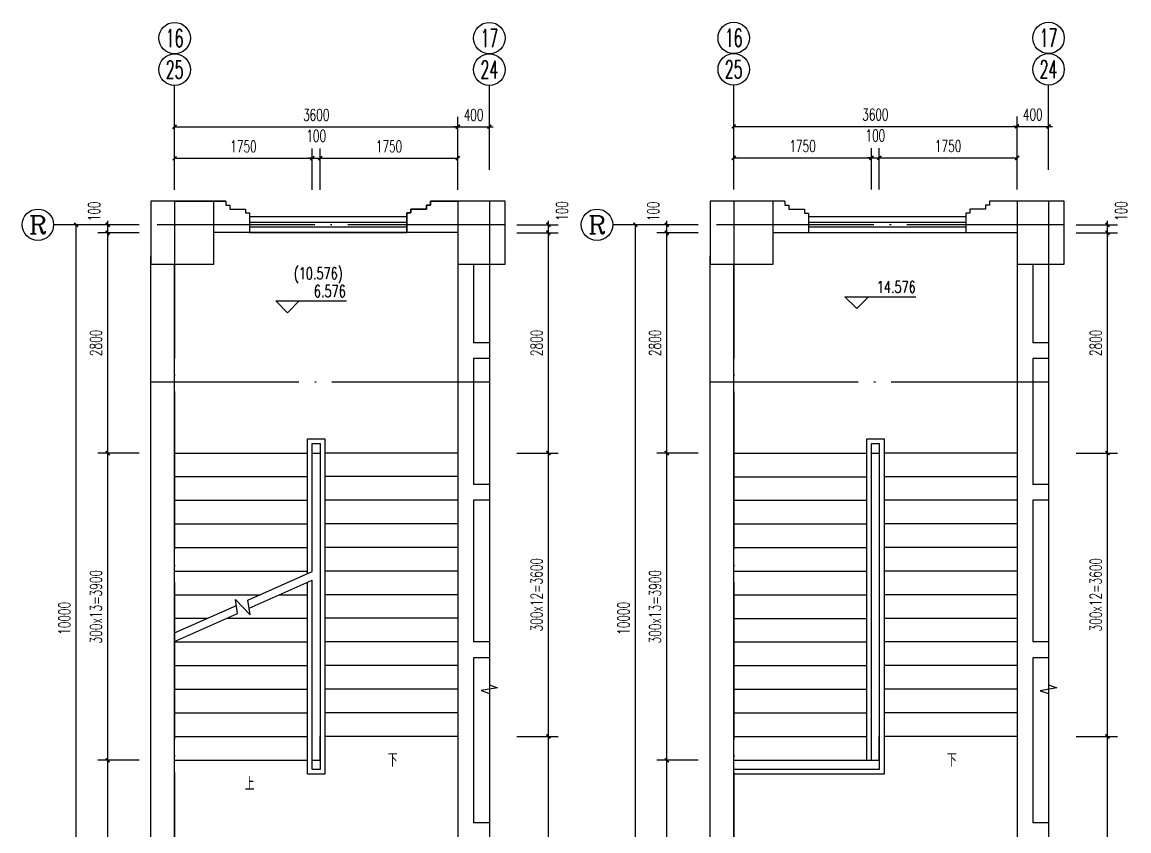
# Model space of a CAD drawing. Extents: x 239268 to 489116, y -316056 to -246175.
# Drawn here: x 427610 to 441673, y -271256 to -260981 of the extents above; entities that cross this region are included whole.
import ezdxf
from ezdxf.enums import TextEntityAlignment as Align

# ---------------------------------------------------------------- set-up
doc = ezdxf.new("R2010")
doc.units = 0
doc.header["$LTSCALE"] = 1000
doc.header["$MEASUREMENT"] = 0
doc.linetypes.add('DOTE', pattern=[2.42, 2, -0.2, 0.02, -0.2])
doc.layers.get('0').update_dxf_attribs({"linetype": 'CONTINUOUS'})
doc.layers.get('Defpoints').update_dxf_attribs({"color": 6, "linetype": 'CONTINUOUS'})
for name, color, linetype in [('3-liang-s', 120, 'CONTINUOUS'), ('A-墙线', 2, 'CONTINUOUS'), ('A-外窗', 145, 'CONTINUOUS'), ('AXIS', 3, 'CONTINUOUS'), ('AXIS_TEXT', 7, 'CONTINUOUS'), ('COLUMN', 2, 'CONTINUOUS'), ('DIM_ELEV', 3, 'CONTINUOUS'), ('DIM_SYMB', 3, 'CONTINUOUS'), ('DOTE', 26, 'DOTE'), ('PUB_TEXT', 7, 'CONTINUOUS'), ('STAIR', 4, 'CONTINUOUS')]:
    doc.layers.add(name, color=color, linetype=linetype)
doc.styles.add('_TCH_AXIS', font='COMPLEX', dxfattribs={"bigfont": 'GBCBIG'})
doc.styles.add('_TCH_DIM', font='SIMPLEX', dxfattribs={"bigfont": 'GBCBIG'})
doc.styles.add('COMPLEX', font='COMPLEX')
doc.styles.add('DIM_FONT', font='SIMPLEX.shx', dxfattribs={"width": 0.65})
doc.dimstyles.new('DIMN50', dxfattribs={"dimscale": 0.5, "dimtxt": 300, "dimasz": 100, "dimexe": 250, "dimexo": 300, "dimgap": 150, "dimtad": 1, "dimdec": 0, "dimzin": 0, "dimdsep": 46, "dimtxsty": 'DIM_FONT', "dimblk": 'ARCHTICK', "dimcen": 0.09, "dimclrt": 7, "dimazin": 2, "dimtfac": 1, "dimtdec": 0, "dimtix": 1, "dimtmove": 2, "dimatfit": 3, "dimfxl": 0, "dimtolj": 1, "dimtzin": 0, "dimarcsym": 0})

# ---------------------------------------------------------------- blocks, each defined once
blk = doc.blocks.new('_ArchTick')
at = {"color": 0, "linetype": 'ByBlock', "const_width": 0.4}
blk.add_lwpolyline([(-0.5, -0.5), (0.5, 0.5)], dxfattribs=at)
blk = doc.blocks.new('*D240')
at = {"layer": 'AXIS', "color": 0, "lineweight": -2}
for p, q in [((441002, -270056), (441527, -270056)), ((441402, -273656), (441402, -270056)), ((441002, -273656), (441527, -273656))]:
    blk.add_line(p, q, dxfattribs=at)
at = {"layer": 'Defpoints', "color": 0}
for p in [(440852, -270056), (441402, -270056), (440852, -273656)]:
    blk.add_point(p, dxfattribs=at)
at = {"layer": 'AXIS', "color": 0, "lineweight": -2, "xscale": 50, "yscale": 50, "zscale": 50}
for p, rotation in [((441402, -270056), 90), ((441402, -273656), 270)]:
    blk.add_blockref('_ArchTick', p, dxfattribs=dict(at, rotation=rotation))
at = {"layer": 'AXIS', "color": 7, "insert": (441252, -271856), "char_height": 150, "attachment_point": 5, "rotation": 90, "style": 'DIM_FONT'}
blk.add_mtext('\\A1;3600', dxfattribs=at)
blk = doc.blocks.new('*D241')
at = {"layer": 'AXIS', "color": 0, "lineweight": -2}
for p, q in [((441002, -266456), (441527, -266456)), ((441402, -270056), (441402, -266456)), ((441002, -270056), (441527, -270056))]:
    blk.add_line(p, q, dxfattribs=at)
at = {"layer": 'Defpoints', "color": 0}
for p in [(440852, -266456), (441402, -266456), (440852, -270056)]:
    blk.add_point(p, dxfattribs=at)
at = {"layer": 'AXIS', "color": 0, "lineweight": -2, "xscale": 50, "yscale": 50, "zscale": 50}
for p, rotation in [((441402, -266456), 90), ((441402, -270056), 270)]:
    blk.add_blockref('_ArchTick', p, dxfattribs=dict(at, rotation=rotation))
at = {"layer": 'AXIS', "color": 7, "insert": (441252, -268256), "char_height": 150, "attachment_point": 5, "rotation": 90, "style": 'DIM_FONT'}
blk.add_mtext('\\A1;300x12=3600', dxfattribs=at)
blk = doc.blocks.new('*D242')
at = {"layer": 'AXIS', "color": 0, "lineweight": -2}
for p, q in [((441002, -263656), (441527, -263656)), ((441402, -266456), (441402, -263656)), ((441002, -266456), (441527, -266456))]:
    blk.add_line(p, q, dxfattribs=at)
at = {"layer": 'Defpoints', "color": 0}
for p in [(440852, -263656), (441402, -263656), (440852, -266456)]:
    blk.add_point(p, dxfattribs=at)
at = {"layer": 'AXIS', "color": 0, "lineweight": -2, "xscale": 50, "yscale": 50, "zscale": 50}
for p, rotation in [((441402, -263656), 90), ((441402, -266456), 270)]:
    blk.add_blockref('_ArchTick', p, dxfattribs=dict(at, rotation=rotation))
at = {"layer": 'AXIS', "color": 7, "insert": (441252, -265056), "char_height": 150, "attachment_point": 5, "rotation": 90, "style": 'DIM_FONT'}
blk.add_mtext('\\A1;2800', dxfattribs=at)
blk = doc.blocks.new('*D243')
at = {"layer": 'AXIS', "color": 0, "lineweight": -2}
for p, q in [((441402, -263556), (441402, -263506)), ((441002, -263556), (441527, -263556)), ((441002, -263656), (441527, -263656)), ((441402, -263656), (441402, -263556)), ((441402, -263656), (441402, -263706))]:
    blk.add_line(p, q, dxfattribs=at)
at = {"layer": 'Defpoints', "color": 0}
for p in [(440852, -263556), (440852, -263656), (441402, -263556)]:
    blk.add_point(p, dxfattribs=at)
at = {"layer": 'AXIS', "color": 0, "lineweight": -2, "xscale": 50, "yscale": 50, "zscale": 50}
for p, rotation in [((441402, -263556), 270), ((441402, -263656), 90)]:
    blk.add_blockref('_ArchTick', p, dxfattribs=dict(at, rotation=rotation))
at = {"layer": 'AXIS', "color": 7, "insert": (441575, -263381), "char_height": 150, "attachment_point": 5, "rotation": 90, "style": 'DIM_FONT'}
blk.add_mtext('\\A1;100', dxfattribs=at)
blk = doc.blocks.new('*D244')
at = {"layer": 'AXIS', "color": 0, "lineweight": -2}
for p, q in [((436202, -270360), (435677, -270360)), ((435802, -273660), (435802, -270360)), ((436202, -273660), (435677, -273660))]:
    blk.add_line(p, q, dxfattribs=at)
at = {"layer": 'Defpoints', "color": 0}
for p in [(435802, -270360), (436352, -270360), (436352, -273660)]:
    blk.add_point(p, dxfattribs=at)
at = {"layer": 'AXIS', "color": 0, "lineweight": -2, "xscale": 50, "yscale": 50, "zscale": 50}
for p, rotation in [((435802, -270360), 90), ((435802, -273660), 270)]:
    blk.add_blockref('_ArchTick', p, dxfattribs=dict(at, rotation=rotation))
at = {"layer": 'AXIS', "color": 7, "insert": (435652, -272010), "char_height": 150, "attachment_point": 5, "rotation": 90, "style": 'DIM_FONT'}
blk.add_mtext('\\A1;3300', dxfattribs=at)
blk = doc.blocks.new('*D245')
at = {"layer": 'AXIS', "color": 0, "lineweight": -2}
for p, q in [((436202, -266456), (435677, -266456)), ((435802, -270360), (435802, -266456)), ((436202, -270360), (435677, -270360))]:
    blk.add_line(p, q, dxfattribs=at)
at = {"layer": 'Defpoints', "color": 0}
for p in [(435802, -266456), (436352, -266456), (436352, -270360)]:
    blk.add_point(p, dxfattribs=at)
at = {"layer": 'AXIS', "color": 0, "lineweight": -2, "xscale": 50, "yscale": 50, "zscale": 50}
for p, rotation in [((435802, -266456), 90), ((435802, -270360), 270)]:
    blk.add_blockref('_ArchTick', p, dxfattribs=dict(at, rotation=rotation))
at = {"layer": 'AXIS', "color": 7, "insert": (435652, -268408), "char_height": 150, "attachment_point": 5, "rotation": 90, "style": 'DIM_FONT'}
blk.add_mtext('\\A1;300x13=3900', dxfattribs=at)
blk = doc.blocks.new('*D246')
at = {"layer": 'AXIS', "color": 0, "lineweight": -2}
for p, q in [((436202, -263656), (435677, -263656)), ((435802, -266456), (435802, -263656)), ((436202, -266456), (435677, -266456))]:
    blk.add_line(p, q, dxfattribs=at)
at = {"layer": 'Defpoints', "color": 0}
for p in [(435802, -263656), (436352, -263656), (436352, -266456)]:
    blk.add_point(p, dxfattribs=at)
at = {"layer": 'AXIS', "color": 0, "lineweight": -2, "xscale": 50, "yscale": 50, "zscale": 50}
for p, rotation in [((435802, -263656), 90), ((435802, -266456), 270)]:
    blk.add_blockref('_ArchTick', p, dxfattribs=dict(at, rotation=rotation))
at = {"layer": 'AXIS', "color": 7, "insert": (435652, -265056), "char_height": 150, "attachment_point": 5, "rotation": 90, "style": 'DIM_FONT'}
blk.add_mtext('\\A1;2800', dxfattribs=at)
blk = doc.blocks.new('*D247')
at = {"layer": 'AXIS', "color": 0, "lineweight": -2}
for p, q in [((435802, -263556), (435802, -263506)), ((436202, -263556), (435677, -263556)), ((436202, -263656), (435677, -263656)), ((435802, -263656), (435802, -263556)), ((435802, -263656), (435802, -263706))]:
    blk.add_line(p, q, dxfattribs=at)
at = {"layer": 'Defpoints', "color": 0}
for p in [(435802, -263556), (436352, -263556), (436352, -263656)]:
    blk.add_point(p, dxfattribs=at)
at = {"layer": 'AXIS', "color": 0, "lineweight": -2, "xscale": 50, "yscale": 50, "zscale": 50}
for p, rotation in [((435802, -263556), 270), ((435802, -263656), 90)]:
    blk.add_blockref('_ArchTick', p, dxfattribs=dict(at, rotation=rotation))
at = {"layer": 'AXIS', "color": 7, "insert": (435630, -263385), "char_height": 150, "attachment_point": 5, "rotation": 90, "style": 'DIM_FONT'}
blk.add_mtext('\\A1;100', dxfattribs=at)
blk = doc.blocks.new('*D248')
at = {"layer": 'AXIS', "color": 0, "lineweight": -2}
for p, q in [((436652, -262706), (436652, -262181)), ((440252, -262706), (440252, -262181)), ((436652, -262306), (440252, -262306))]:
    blk.add_line(p, q, dxfattribs=at)
at = {"layer": 'Defpoints', "color": 0}
for p in [(440252, -262306), (436652, -262856), (440252, -262856)]:
    blk.add_point(p, dxfattribs=at)
at = {"layer": 'AXIS', "color": 0, "lineweight": -2, "xscale": 50, "yscale": 50, "zscale": 50, "rotation": 180}
blk.add_blockref('_ArchTick', (436652, -262306), dxfattribs=at)
at = {"layer": 'AXIS', "color": 0, "lineweight": -2, "xscale": 50, "yscale": 50, "zscale": 50}
blk.add_blockref('_ArchTick', (440252, -262306), dxfattribs=at)
at = {"layer": 'AXIS', "color": 7, "insert": (438452, -262156), "char_height": 150, "attachment_point": 5, "style": 'DIM_FONT'}
blk.add_mtext('\\A1;3600', dxfattribs=at)
blk = doc.blocks.new('*D249')
at = {"layer": 'AXIS', "color": 0, "lineweight": -2}
for p, q in [((440252, -262706), (440252, -262181)), ((440652, -262706), (440652, -262181)), ((440252, -262306), (440202, -262306)), ((440252, -262306), (440652, -262306)), ((440652, -262306), (440702, -262306))]:
    blk.add_line(p, q, dxfattribs=at)
at = {"layer": 'Defpoints', "color": 0}
for p in [(440652, -262306), (440252, -262856), (440652, -262856)]:
    blk.add_point(p, dxfattribs=at)
at = {"layer": 'AXIS', "color": 0, "lineweight": -2, "xscale": 50, "yscale": 50, "zscale": 50}
blk.add_blockref('_ArchTick', (440252, -262306), dxfattribs=at)
at = {"layer": 'AXIS', "color": 0, "lineweight": -2, "xscale": 50, "yscale": 50, "zscale": 50, "rotation": 180}
blk.add_blockref('_ArchTick', (440652, -262306), dxfattribs=at)
at = {"layer": 'AXIS', "color": 7, "insert": (440452, -262156), "char_height": 150, "attachment_point": 5, "style": 'DIM_FONT'}
blk.add_mtext('\\A1;400', dxfattribs=at)
blk = doc.blocks.new('*D250')
at = {"layer": 'AXIS', "color": 0, "lineweight": -2}
for p, q in [((436652, -263106), (436652, -262581)), ((436652, -262706), (438402, -262706)), ((438402, -263106), (438402, -262581))]:
    blk.add_line(p, q, dxfattribs=at)
at = {"layer": 'Defpoints', "color": 0}
for p in [(438402, -262706), (436652, -263256), (438402, -263256)]:
    blk.add_point(p, dxfattribs=at)
at = {"layer": 'AXIS', "color": 0, "lineweight": -2, "xscale": 50, "yscale": 50, "zscale": 50, "rotation": 180}
blk.add_blockref('_ArchTick', (436652, -262706), dxfattribs=at)
at = {"layer": 'AXIS', "color": 0, "lineweight": -2, "xscale": 50, "yscale": 50, "zscale": 50}
blk.add_blockref('_ArchTick', (438402, -262706), dxfattribs=at)
at = {"layer": 'AXIS', "color": 7, "insert": (437527, -262556), "char_height": 150, "attachment_point": 5, "style": 'DIM_FONT'}
blk.add_mtext('\\A1;1750', dxfattribs=at)
blk = doc.blocks.new('*D251')
at = {"layer": 'AXIS', "color": 0, "lineweight": -2}
for p, q in [((438402, -262706), (438352, -262706)), ((438402, -263106), (438402, -262581)), ((438402, -262706), (438502, -262706)), ((438502, -263106), (438502, -262581)), ((438502, -262706), (438552, -262706))]:
    blk.add_line(p, q, dxfattribs=at)
at = {"layer": 'Defpoints', "color": 0}
for p in [(438502, -262706), (438402, -263256), (438502, -263256)]:
    blk.add_point(p, dxfattribs=at)
at = {"layer": 'AXIS', "color": 0, "lineweight": -2, "xscale": 50, "yscale": 50, "zscale": 50}
blk.add_blockref('_ArchTick', (438402, -262706), dxfattribs=at)
at = {"layer": 'AXIS', "color": 0, "lineweight": -2, "xscale": 50, "yscale": 50, "zscale": 50, "rotation": 180}
blk.add_blockref('_ArchTick', (438502, -262706), dxfattribs=at)
at = {"layer": 'AXIS', "color": 7, "insert": (438452, -262422), "char_height": 150, "attachment_point": 5, "style": 'DIM_FONT'}
blk.add_mtext('\\A1;100', dxfattribs=at)
blk = doc.blocks.new('*D252')
at = {"layer": 'AXIS', "color": 0, "lineweight": -2}
for p, q in [((438502, -263106), (438502, -262581)), ((438502, -262706), (440252, -262706)), ((440252, -263106), (440252, -262581))]:
    blk.add_line(p, q, dxfattribs=at)
at = {"layer": 'Defpoints', "color": 0}
for p in [(440252, -262706), (438502, -263256), (440252, -263256)]:
    blk.add_point(p, dxfattribs=at)
at = {"layer": 'AXIS', "color": 0, "lineweight": -2, "xscale": 50, "yscale": 50, "zscale": 50, "rotation": 180}
blk.add_blockref('_ArchTick', (438502, -262706), dxfattribs=at)
at = {"layer": 'AXIS', "color": 0, "lineweight": -2, "xscale": 50, "yscale": 50, "zscale": 50}
blk.add_blockref('_ArchTick', (440252, -262706), dxfattribs=at)
at = {"layer": 'AXIS', "color": 7, "insert": (439377, -262556), "char_height": 150, "attachment_point": 5, "style": 'DIM_FONT'}
blk.add_mtext('\\A1;1750', dxfattribs=at)
blk = doc.blocks.new('*D253')
at = {"layer": 'AXIS', "color": 0, "lineweight": -2}
for p, q in [((436202, -263556), (435277, -263556)), ((435402, -273556), (435402, -263556)), ((436202, -273556), (435277, -273556))]:
    blk.add_line(p, q, dxfattribs=at)
at = {"layer": 'Defpoints', "color": 0}
for p in [(435402, -263556), (436352, -263556), (436352, -273556)]:
    blk.add_point(p, dxfattribs=at)
at = {"layer": 'AXIS', "color": 0, "lineweight": -2, "xscale": 50, "yscale": 50, "zscale": 50}
for p, rotation in [((435402, -263556), 90), ((435402, -273556), 270)]:
    blk.add_blockref('_ArchTick', p, dxfattribs=dict(at, rotation=rotation))
at = {"layer": 'AXIS', "color": 7, "insert": (435252, -268556), "char_height": 150, "attachment_point": 5, "rotation": 90, "style": 'DIM_FONT'}
blk.add_mtext('\\A1;10000', dxfattribs=at)
blk = doc.blocks.new('*D254')
at = {"layer": 'AXIS', "color": 0, "lineweight": -2}
for p, q in [((433897, -270056), (434422, -270056)), ((434297, -273656), (434297, -270056)), ((433897, -273656), (434422, -273656))]:
    blk.add_line(p, q, dxfattribs=at)
at = {"layer": 'Defpoints', "color": 0}
for p in [(433747, -270056), (434297, -270056), (433747, -273656)]:
    blk.add_point(p, dxfattribs=at)
at = {"layer": 'AXIS', "color": 0, "lineweight": -2, "xscale": 50, "yscale": 50, "zscale": 50}
for p, rotation in [((434297, -270056), 90), ((434297, -273656), 270)]:
    blk.add_blockref('_ArchTick', p, dxfattribs=dict(at, rotation=rotation))
at = {"layer": 'AXIS', "color": 7, "insert": (434147, -271856), "char_height": 150, "attachment_point": 5, "rotation": 90, "style": 'DIM_FONT'}
blk.add_mtext('\\A1;3600', dxfattribs=at)
blk = doc.blocks.new('*D255')
at = {"layer": 'AXIS', "color": 0, "lineweight": -2}
for p, q in [((433897, -266456), (434422, -266456)), ((434297, -270056), (434297, -266456)), ((433897, -270056), (434422, -270056))]:
    blk.add_line(p, q, dxfattribs=at)
at = {"layer": 'Defpoints', "color": 0}
for p in [(433747, -266456), (434297, -266456), (433747, -270056)]:
    blk.add_point(p, dxfattribs=at)
at = {"layer": 'AXIS', "color": 0, "lineweight": -2, "xscale": 50, "yscale": 50, "zscale": 50}
for p, rotation in [((434297, -266456), 90), ((434297, -270056), 270)]:
    blk.add_blockref('_ArchTick', p, dxfattribs=dict(at, rotation=rotation))
at = {"layer": 'AXIS', "color": 7, "insert": (434147, -268256), "char_height": 150, "attachment_point": 5, "rotation": 90, "style": 'DIM_FONT'}
blk.add_mtext('\\A1;300x12=3600', dxfattribs=at)
blk = doc.blocks.new('*D256')
at = {"layer": 'AXIS', "color": 0, "lineweight": -2}
for p, q in [((433897, -263656), (434422, -263656)), ((434297, -266456), (434297, -263656)), ((433897, -266456), (434422, -266456))]:
    blk.add_line(p, q, dxfattribs=at)
at = {"layer": 'Defpoints', "color": 0}
for p in [(433747, -263656), (434297, -263656), (433747, -266456)]:
    blk.add_point(p, dxfattribs=at)
at = {"layer": 'AXIS', "color": 0, "lineweight": -2, "xscale": 50, "yscale": 50, "zscale": 50}
for p, rotation in [((434297, -263656), 90), ((434297, -266456), 270)]:
    blk.add_blockref('_ArchTick', p, dxfattribs=dict(at, rotation=rotation))
at = {"layer": 'AXIS', "color": 7, "insert": (434147, -265056), "char_height": 150, "attachment_point": 5, "rotation": 90, "style": 'DIM_FONT'}
blk.add_mtext('\\A1;2800', dxfattribs=at)
blk = doc.blocks.new('*D257')
at = {"layer": 'AXIS', "color": 0, "lineweight": -2}
for p, q in [((433897, -263556), (434422, -263556)), ((434297, -263556), (434297, -263506)), ((434297, -263656), (434297, -263556)), ((433897, -263656), (434422, -263656)), ((434297, -263656), (434297, -263706))]:
    blk.add_line(p, q, dxfattribs=at)
at = {"layer": 'Defpoints', "color": 0}
for p in [(433747, -263556), (434297, -263556), (433747, -263656)]:
    blk.add_point(p, dxfattribs=at)
at = {"layer": 'AXIS', "color": 0, "lineweight": -2, "xscale": 50, "yscale": 50, "zscale": 50}
for p, rotation in [((434297, -263556), 270), ((434297, -263656), 90)]:
    blk.add_blockref('_ArchTick', p, dxfattribs=dict(at, rotation=rotation))
at = {"layer": 'AXIS', "color": 7, "insert": (434470, -263381), "char_height": 150, "attachment_point": 5, "rotation": 90, "style": 'DIM_FONT'}
blk.add_mtext('\\A1;100', dxfattribs=at)
blk = doc.blocks.new('*D258')
at = {"layer": 'AXIS', "color": 0, "lineweight": -2}
for p, q in [((429547, -262697), (429547, -262185)), ((433147, -262697), (433147, -262185)), ((429547, -262310), (433147, -262310))]:
    blk.add_line(p, q, dxfattribs=at)
at = {"layer": 'Defpoints', "color": 0}
for p in [(433147, -262310), (429547, -262847), (433147, -262847)]:
    blk.add_point(p, dxfattribs=at)
at = {"layer": 'AXIS', "color": 0, "lineweight": -2, "xscale": 50, "yscale": 50, "zscale": 50, "rotation": 180}
blk.add_blockref('_ArchTick', (429547, -262310), dxfattribs=at)
at = {"layer": 'AXIS', "color": 0, "lineweight": -2, "xscale": 50, "yscale": 50, "zscale": 50}
blk.add_blockref('_ArchTick', (433147, -262310), dxfattribs=at)
at = {"layer": 'AXIS', "color": 7, "insert": (431347, -262160), "char_height": 150, "attachment_point": 5, "style": 'DIM_FONT'}
blk.add_mtext('\\A1;3600', dxfattribs=at)
blk = doc.blocks.new('*D259')
at = {"layer": 'AXIS', "color": 0, "lineweight": -2}
for p, q in [((433147, -262697), (433147, -262185)), ((433547, -262697), (433547, -262185)), ((433147, -262310), (433097, -262310)), ((433147, -262310), (433547, -262310)), ((433547, -262310), (433597, -262310))]:
    blk.add_line(p, q, dxfattribs=at)
at = {"layer": 'Defpoints', "color": 0}
for p in [(433547, -262310), (433147, -262847), (433547, -262847)]:
    blk.add_point(p, dxfattribs=at)
at = {"layer": 'AXIS', "color": 0, "lineweight": -2, "xscale": 50, "yscale": 50, "zscale": 50}
blk.add_blockref('_ArchTick', (433147, -262310), dxfattribs=at)
at = {"layer": 'AXIS', "color": 0, "lineweight": -2, "xscale": 50, "yscale": 50, "zscale": 50, "rotation": 180}
blk.add_blockref('_ArchTick', (433547, -262310), dxfattribs=at)
at = {"layer": 'AXIS', "color": 7, "insert": (433347, -262160), "char_height": 150, "attachment_point": 5, "style": 'DIM_FONT'}
blk.add_mtext('\\A1;400', dxfattribs=at)
blk = doc.blocks.new('*D260')
at = {"layer": 'AXIS', "color": 0, "lineweight": -2}
for p, q in [((429547, -263110), (429547, -262585)), ((429547, -262710), (431297, -262710)), ((431297, -263110), (431297, -262585))]:
    blk.add_line(p, q, dxfattribs=at)
at = {"layer": 'Defpoints', "color": 0}
for p in [(431297, -262710), (429547, -263260), (431297, -263260)]:
    blk.add_point(p, dxfattribs=at)
at = {"layer": 'AXIS', "color": 0, "lineweight": -2, "xscale": 50, "yscale": 50, "zscale": 50, "rotation": 180}
blk.add_blockref('_ArchTick', (429547, -262710), dxfattribs=at)
at = {"layer": 'AXIS', "color": 0, "lineweight": -2, "xscale": 50, "yscale": 50, "zscale": 50}
blk.add_blockref('_ArchTick', (431297, -262710), dxfattribs=at)
at = {"layer": 'AXIS', "color": 7, "insert": (430422, -262560), "char_height": 150, "attachment_point": 5, "style": 'DIM_FONT'}
blk.add_mtext('\\A1;1750', dxfattribs=at)
blk = doc.blocks.new('*D261')
at = {"layer": 'AXIS', "color": 0, "lineweight": -2}
for p, q in [((431297, -262710), (431247, -262710)), ((431297, -263110), (431297, -262585)), ((431297, -262710), (431397, -262710)), ((431397, -263110), (431397, -262585)), ((431397, -262710), (431447, -262710))]:
    blk.add_line(p, q, dxfattribs=at)
at = {"layer": 'Defpoints', "color": 0}
for p in [(431397, -262710), (431297, -263260), (431397, -263260)]:
    blk.add_point(p, dxfattribs=at)
at = {"layer": 'AXIS', "color": 0, "lineweight": -2, "xscale": 50, "yscale": 50, "zscale": 50}
blk.add_blockref('_ArchTick', (431297, -262710), dxfattribs=at)
at = {"layer": 'AXIS', "color": 0, "lineweight": -2, "xscale": 50, "yscale": 50, "zscale": 50, "rotation": 180}
blk.add_blockref('_ArchTick', (431397, -262710), dxfattribs=at)
at = {"layer": 'AXIS', "color": 7, "insert": (431347, -262426), "char_height": 150, "attachment_point": 5, "style": 'DIM_FONT'}
blk.add_mtext('\\A1;100', dxfattribs=at)
blk = doc.blocks.new('*D262')
at = {"layer": 'AXIS', "color": 0, "lineweight": -2}
for p, q in [((431397, -263110), (431397, -262585)), ((431397, -262710), (433147, -262710)), ((433147, -263110), (433147, -262585))]:
    blk.add_line(p, q, dxfattribs=at)
at = {"layer": 'Defpoints', "color": 0}
for p in [(433147, -262710), (431397, -263260), (433147, -263260)]:
    blk.add_point(p, dxfattribs=at)
at = {"layer": 'AXIS', "color": 0, "lineweight": -2, "xscale": 50, "yscale": 50, "zscale": 50, "rotation": 180}
blk.add_blockref('_ArchTick', (431397, -262710), dxfattribs=at)
at = {"layer": 'AXIS', "color": 0, "lineweight": -2, "xscale": 50, "yscale": 50, "zscale": 50}
blk.add_blockref('_ArchTick', (433147, -262710), dxfattribs=at)
at = {"layer": 'AXIS', "color": 7, "insert": (432272, -262560), "char_height": 150, "attachment_point": 5, "style": 'DIM_FONT'}
blk.add_mtext('\\A1;1750', dxfattribs=at)
blk = doc.blocks.new('*D263')
at = {"layer": 'AXIS', "color": 0, "lineweight": -2}
for p, q in [((429097, -270360), (428572, -270360)), ((428697, -273660), (428697, -270360)), ((429097, -273660), (428572, -273660))]:
    blk.add_line(p, q, dxfattribs=at)
at = {"layer": 'Defpoints', "color": 0}
for p in [(428697, -270360), (429247, -270360), (429247, -273660)]:
    blk.add_point(p, dxfattribs=at)
at = {"layer": 'AXIS', "color": 0, "lineweight": -2, "xscale": 50, "yscale": 50, "zscale": 50}
for p, rotation in [((428697, -270360), 90), ((428697, -273660), 270)]:
    blk.add_blockref('_ArchTick', p, dxfattribs=dict(at, rotation=rotation))
at = {"layer": 'AXIS', "color": 7, "insert": (428547, -272010), "char_height": 150, "attachment_point": 5, "rotation": 90, "style": 'DIM_FONT'}
blk.add_mtext('\\A1;3300', dxfattribs=at)
blk = doc.blocks.new('*D264')
at = {"layer": 'AXIS', "color": 0, "lineweight": -2}
for p, q in [((429097, -266456), (428572, -266456)), ((428697, -270360), (428697, -266456)), ((429097, -270360), (428572, -270360))]:
    blk.add_line(p, q, dxfattribs=at)
at = {"layer": 'Defpoints', "color": 0}
for p in [(428697, -266456), (429247, -266456), (429247, -270360)]:
    blk.add_point(p, dxfattribs=at)
at = {"layer": 'AXIS', "color": 0, "lineweight": -2, "xscale": 50, "yscale": 50, "zscale": 50}
for p, rotation in [((428697, -266456), 90), ((428697, -270360), 270)]:
    blk.add_blockref('_ArchTick', p, dxfattribs=dict(at, rotation=rotation))
at = {"layer": 'AXIS', "color": 7, "insert": (428547, -268408), "char_height": 150, "attachment_point": 5, "rotation": 90, "style": 'DIM_FONT'}
blk.add_mtext('\\A1;300x13=3900', dxfattribs=at)
blk = doc.blocks.new('*D265')
at = {"layer": 'AXIS', "color": 0, "lineweight": -2}
for p, q in [((429097, -263656), (428572, -263656)), ((428697, -266456), (428697, -263656)), ((429097, -266456), (428572, -266456))]:
    blk.add_line(p, q, dxfattribs=at)
at = {"layer": 'Defpoints', "color": 0}
for p in [(428697, -263656), (429247, -263656), (429247, -266456)]:
    blk.add_point(p, dxfattribs=at)
at = {"layer": 'AXIS', "color": 0, "lineweight": -2, "xscale": 50, "yscale": 50, "zscale": 50}
for p, rotation in [((428697, -263656), 90), ((428697, -266456), 270)]:
    blk.add_blockref('_ArchTick', p, dxfattribs=dict(at, rotation=rotation))
at = {"layer": 'AXIS', "color": 7, "insert": (428547, -265056), "char_height": 150, "attachment_point": 5, "rotation": 90, "style": 'DIM_FONT'}
blk.add_mtext('\\A1;2800', dxfattribs=at)
blk = doc.blocks.new('*D266')
at = {"layer": 'AXIS', "color": 0, "lineweight": -2}
for p, q in [((429097, -263556), (428572, -263556)), ((428697, -263556), (428697, -263506)), ((428697, -263656), (428697, -263556)), ((429097, -263656), (428572, -263656)), ((428697, -263656), (428697, -263706))]:
    blk.add_line(p, q, dxfattribs=at)
at = {"layer": 'Defpoints', "color": 0}
for p in [(428697, -263556), (429247, -263556), (429247, -263656)]:
    blk.add_point(p, dxfattribs=at)
at = {"layer": 'AXIS', "color": 0, "lineweight": -2, "xscale": 50, "yscale": 50, "zscale": 50}
for p, rotation in [((428697, -263556), 270), ((428697, -263656), 90)]:
    blk.add_blockref('_ArchTick', p, dxfattribs=dict(at, rotation=rotation))
at = {"layer": 'AXIS', "color": 7, "insert": (428525, -263385), "char_height": 150, "attachment_point": 5, "rotation": 90, "style": 'DIM_FONT'}
blk.add_mtext('\\A1;100', dxfattribs=at)
blk = doc.blocks.new('*D267')
at = {"layer": 'AXIS', "color": 0, "lineweight": -2}
for p, q in [((429097, -263556), (428172, -263556)), ((428297, -273556), (428297, -263556)), ((429097, -273556), (428172, -273556))]:
    blk.add_line(p, q, dxfattribs=at)
at = {"layer": 'Defpoints', "color": 0}
for p in [(428297, -263556), (429247, -263556), (429247, -273556)]:
    blk.add_point(p, dxfattribs=at)
at = {"layer": 'AXIS', "color": 0, "lineweight": -2, "xscale": 50, "yscale": 50, "zscale": 50}
for p, rotation in [((428297, -263556), 90), ((428297, -273556), 270)]:
    blk.add_blockref('_ArchTick', p, dxfattribs=dict(at, rotation=rotation))
at = {"layer": 'AXIS', "color": 7, "insert": (428147, -268556), "char_height": 150, "attachment_point": 5, "rotation": 90, "style": 'DIM_FONT'}
blk.add_mtext('\\A1;10000', dxfattribs=at)
blk = doc.blocks.new('_AXISO')
blk.add_circle((0, 0), 0.5)
at = {"layer": 'AXIS_TEXT', "style": 'COMPLEX', "width": 1.041667}
blk.add_attdef('A', text='', height=0.56, dxfattribs=at).set_placement((-0.25, -0.28), (0.25, -0.28), align=Align.FIT)

msp = doc.modelspace()

# ---------------------------------------------------------------- linework, layer by layer
at = {"layer": '3-liang-s'}
msp.add_lwpolyline([(429547, -263255.9), (430197, -263255.9), (430197, -263305.9), (430247, -263305.9), (430247, -263355.9), (430447, -263355.9), (430447, -263405.9), (430497, -263405.9), (430497, -263655.9), (432497, -263655.9), (432497, -263405.9), (432547, -263405.9), (432547, -263355.9), (432747, -263355.9), (432747, -263305.9), (432797, -263305.9), (432797, -263255.9), (433147, -263255.9)], dxfattribs=at)
at = {"layer": 'A-墙线'}
for p, q in [((430197, -263255.9), (430047, -263255.9)), ((430197, -263255.9), (430197, -263305.9)), ((433147, -263255.9), (432797, -263255.9)), ((432797, -263255.9), (432797, -263305.9)), ((437302.4, -263256.2), (437152.4, -263256.2)), ((437302.4, -263256.2), (437302.4, -263306.2)), ((440252.4, -263256.2), (439902.4, -263256.2)), ((439902.4, -263256.2), (439902.4, -263306.2)), ((430197, -263305.9), (430247, -263305.9)), ((430247, -263305.9), (430247, -263355.9)), ((430247, -263355.9), (430447, -263355.9)), ((430447, -263355.9), (430447, -263405.9)), ((430447, -263405.9), (430497, -263405.9)), ((430497, -263405.9), (430497, -263655.9)), ((432547, -263405.9), (432497, -263405.9)), ((432497, -263405.9), (432497, -263655.9)), ((432547, -263355.9), (432547, -263405.9)), ((432747, -263355.9), (432547, -263355.9)), ((432747, -263305.9), (432747, -263355.9)), ((432797, -263305.9), (432747, -263305.9)), ((437302.4, -263306.2), (437352.4, -263306.2)), ((437352.4, -263306.2), (437352.4, -263356.2)), ((437352.4, -263356.2), (437552.4, -263356.2)), ((437552.4, -263356.2), (437552.4, -263406.2)), ((437552.4, -263406.2), (437602.4, -263406.2)), ((437602.4, -263406.2), (437602.4, -263656.2)), ((439652.4, -263406.2), (439602.4, -263406.2)), ((439602.4, -263406.2), (439602.4, -263656.2)), ((439652.4, -263356.2), (439652.4, -263406.2)), ((439852.4, -263356.2), (439652.4, -263356.2)), ((439852.4, -263306.2), (439852.4, -263356.2)), ((439902.4, -263306.2), (439852.4, -263306.2)), ((430497, -263655.9), (430047, -263655.9)), ((433147, -263655.9), (432497, -263655.9)), ((437602.4, -263656.2), (437152.4, -263656.2)), ((440252.4, -263656.2), (439602.4, -263656.2)), ((429247, -273055.9), (429247, -263955.9)), ((433147, -263855.9), (433147, -273655.9)), ((436352.4, -273056.2), (436352.4, -263956.2)), ((429547, -273055.9), (429547, -264055.9)), ((433347, -264055.9), (433347, -265055.9)), ((436652.4, -273056.2), (436652.4, -264056.2)), ((440252.4, -264056.2), (440252.4, -273656.2)), ((440452.4, -264056.2), (440452.4, -265056.2)), ((433547, -265055.9), (433347, -265055.9)), ((440652.4, -265056.2), (440452.4, -265056.2)), ((433347, -265255.9), (433347, -266855.9)), ((433547, -265255.9), (433347, -265255.9)), ((440452.4, -265256.2), (440452.4, -266856.2)), ((440652.4, -265256.2), (440452.4, -265256.2)), ((433547, -266855.9), (433347, -266855.9)), ((440652.4, -266856.2), (440452.4, -266856.2)), ((433347, -267055.9), (433347, -268855.9)), ((433547, -267055.9), (433347, -267055.9)), ((440452.4, -267056.2), (440452.4, -268856.2)), ((440652.4, -267056.2), (440452.4, -267056.2)), ((433547, -268855.9), (433347, -268855.9)), ((440652.4, -268856.2), (440452.4, -268856.2)), ((433347, -269055.9), (433347, -271155.9)), ((433547, -269055.9), (433347, -269055.9)), ((440452.4, -269056.2), (440452.4, -271156.2)), ((440652.4, -269056.2), (440452.4, -269056.2)), ((433547, -271155.9), (433347, -271155.9)), ((440652.4, -271156.2), (440452.4, -271156.2))]:
    msp.add_line(p, q, dxfattribs=at)
at = {"layer": 'A-外窗'}
for p, q in [((432497, -263455.9), (430497, -263455.9)), ((432497, -263525.9), (430497, -263525.9)), ((439602.4, -263456.2), (437602.4, -263456.2)), ((439602.4, -263526.2), (437602.4, -263526.2)), ((432497, -263585.9), (430497, -263585.9)), ((432497, -263655.9), (430497, -263655.9)), ((439602.4, -263586.2), (437602.4, -263586.2)), ((439602.4, -263656.2), (437602.4, -263656.2))]:
    msp.add_line(p, q, dxfattribs=at)
at = {"layer": 'AXIS'}
for p, q in [((429547, -261384.7), (429547, -261384.7)), ((433547, -261384.7), (433547, -261384.7)), ((436652.4, -261381.2), (436652.4, -261381.2)), ((440652.4, -261381.2), (440652.4, -261381.2)), ((429547, -262859.7), (429547, -261784.7)), ((433547, -262859.7), (433547, -261784.7)), ((436652.4, -262856.2), (436652.4, -261781.2)), ((440652.4, -262856.2), (440652.4, -261781.2)), ((428697, -263555.9), (428009.5, -263555.9)), ((435802.4, -263556.2), (435114.9, -263556.2))]:
    msp.add_line(p, q, dxfattribs=at)
at = {"layer": 'COLUMN'}
for p, q in [((430047, -263255.9), (429247, -263255.9)), ((429247, -263255.9), (429247, -264055.9)), ((430047, -264055.9), (430047, -263255.9)), ((433747.1, -263255.9), (433147, -263255.9)), ((433147, -263255.9), (433147, -264055.9)), ((433747.1, -264055.9), (433747.1, -263255.9)), ((437152.4, -263256.2), (436352.4, -263256.2)), ((436352.4, -263256.2), (436352.4, -264056.2)), ((437152.4, -264056.2), (437152.4, -263256.2)), ((440852.4, -263256.2), (440252.4, -263256.2)), ((440252.4, -263256.2), (440252.4, -264056.2)), ((440852.4, -264056.2), (440852.4, -263256.2)), ((429247, -264055.9), (430047, -264055.9)), ((433147, -264055.9), (433747.1, -264055.9)), ((436352.4, -264056.2), (437152.4, -264056.2)), ((440252.4, -264056.2), (440852.4, -264056.2))]:
    msp.add_line(p, q, dxfattribs=at)
at = {"layer": 'DIM_ELEV'}
for p, q in [((430982, -264673.6), (430832, -264523.6)), ((430832, -264523.6), (431732, -264523.6)), ((430982, -264673.6), (431132, -264523.6)), ((438214.9, -264620.1), (438064.9, -264470.1)), ((438064.9, -264470.1), (438964.9, -264470.1)), ((438214.9, -264620.1), (438364.9, -264470.1))]:
    msp.add_line(p, q, dxfattribs=at)
at = {"layer": 'DIM_SYMB'}
for points in [[(432302, -270055.9, 0, 0, 0), (432302.7, -265105.6, 0, 0, 0), (430489.5, -265105.6, 0, 0, 0), (430489.5, -268105.9, 40, 0, 0), (430489.5, -268255.9, 0, 0, 0)], [(439407.4, -270056.2, 0, 0, 0), (439409.9, -265105.9, 0, 0, 0), (437594.9, -265105.9, 0, 0, 0), (437594.9, -270206.2, 40, 0, 0), (437594.9, -270356.2, 0, 0, 0)], [(430489.5, -270355.9, 0, 0, 0), (430489.5, -268705.9, 40, 0, 0), (430489.5, -268555.9, 0, 0, 0)]]:
    msp.add_lwpolyline(points, format="xyseb", dxfattribs=at)
for points in [[(433547, -265055.9), (433547, -269399.7), (433652, -269437.9), (433442, -269474.9), (433547, -269512.2), (433547, -273855.9)], [(440652.4, -265056.2), (440652.4, -269400), (440757.4, -269438.2), (440547.4, -269475.2), (440652.4, -269512.5), (440652.4, -273856.2)]]:
    msp.add_lwpolyline(points, dxfattribs=at)
at = {"layer": 'DOTE'}
for p, q in [((429547, -263255.9), (429547, -273855.9)), ((433547, -263255.9), (433547, -273855.9)), ((436652.4, -263256.2), (436652.4, -273856.2)), ((440652.4, -263256.2), (440652.4, -273856.2)), ((433747.1, -263555.9), (429247, -263555.9)), ((440852.4, -263556.2), (436352.4, -263556.2)), ((433547, -265555.9), (429247, -265555.9)), ((440652.4, -265556.2), (436352.4, -265556.2))]:
    msp.add_line(p, q, dxfattribs=at)
at = {"layer": 'STAIR'}
for p, q in [((431237, -267987.9), (431237, -266275.9)), ((431237, -266275.9), (431457, -266275.9)), ((431297, -267961.2), (431297, -266335.9)), ((431297, -266335.9), (431397, -266335.9)), ((431397, -266335.9), (431397, -270475.9)), ((431457, -266275.9), (431457, -270535.9)), ((438342.4, -270356.2), (438342.4, -266276.2)), ((438342.4, -266276.2), (438562.4, -266276.2)), ((438402.4, -270356.2), (438402.4, -266336.2)), ((438402.4, -266336.2), (438502.4, -266336.2)), ((438502.4, -266336.2), (438502.4, -270476.2)), ((438562.4, -266276.2), (438562.4, -270536.2)), ((429547, -268741.2), (429547, -266455.9)), ((429547, -266455.9), (431237, -266455.9)), ((431297, -267961.2), (431297, -266455.9)), ((431297, -266455.9), (431397, -266455.9)), ((431397, -266455.9), (431397, -270055.9)), ((433147, -266455.9), (431457, -266455.9)), ((433147, -266455.9), (433147, -270055.9)), ((436652.4, -270356.2), (436652.4, -266456.2)), ((436652.4, -266456.2), (438342.4, -266456.2)), ((438402.4, -270356.2), (438402.4, -266456.2)), ((438402.4, -266456.2), (438502.4, -266456.2)), ((438502.4, -266456.2), (438502.4, -270056.2)), ((440252.4, -266456.2), (438562.4, -266456.2)), ((440252.4, -266456.2), (440252.4, -270056.2)), ((429547, -266755.9), (431237, -266755.9)), ((433147, -266755.9), (431457, -266755.9)), ((436652.4, -266756.2), (438342.4, -266756.2)), ((440252.4, -266756.2), (438562.4, -266756.2)), ((429547, -267055.9), (431237, -267055.9)), ((433147, -267055.9), (431457, -267055.9)), ((436652.4, -267056.2), (438342.4, -267056.2)), ((440252.4, -267056.2), (438562.4, -267056.2)), ((429547, -267355.9), (431237, -267355.9)), ((433147, -267355.9), (431457, -267355.9)), ((436652.4, -267356.2), (438342.4, -267356.2)), ((440252.4, -267356.2), (438562.4, -267356.2)), ((429547, -267655.9), (431237, -267655.9)), ((433147, -267655.9), (431457, -267655.9)), ((436652.4, -267656.2), (438342.4, -267656.2)), ((440252.4, -267656.2), (438562.4, -267656.2)), ((429547, -267955.9), (431237, -267955.9)), ((430477.8, -268326.4), (431297, -267961.2)), ((433147, -267955.9), (431457, -267955.9)), ((436652.4, -267956.2), (438342.4, -267956.2)), ((440252.4, -267956.2), (438562.4, -267956.2)), ((430494, -268428.6), (431297, -268070.7)), ((431237, -270535.9), (431237, -268097.4)), ((431297, -270355.9), (431297, -268070.7)), ((431297, -270475.9), (431297, -268070.7)), ((429547, -268255.9), (430635.8, -268255.9)), ((430348.1, -268493.6), (430320.1, -268317.4)), ((430320.1, -268317.4), (430507, -268510.8)), ((430507, -268510.8), (430477.8, -268326.4)), ((430881.4, -268255.9), (431237, -268255.9)), ((433147, -268255.9), (431457, -268255.9)), ((436652.4, -268256.2), (438342.4, -268256.2)), ((440252.4, -268256.2), (438562.4, -268256.2)), ((429547, -268741.2), (430331.9, -268391.4)), ((429547, -268850.7), (430348.1, -268493.6)), ((429547, -268555.9), (429962.7, -268555.9)), ((430208.3, -268555.9), (431237, -268555.9)), ((433147, -268555.9), (431457, -268555.9)), ((436652.4, -268556.2), (438342.4, -268556.2)), ((440252.4, -268556.2), (438562.4, -268556.2)), ((429547, -270355.9), (429547, -268850.7)), ((429547, -268855.9), (431237, -268855.9)), ((433147, -268855.9), (431457, -268855.9)), ((436652.4, -268856.2), (438342.4, -268856.2)), ((440252.4, -268856.2), (438562.4, -268856.2)), ((429547, -269155.9), (431237, -269155.9)), ((433147, -269155.9), (431457, -269155.9)), ((436652.4, -269156.2), (438342.4, -269156.2)), ((440252.4, -269156.2), (438562.4, -269156.2)), ((429547, -269455.9), (431237, -269455.9)), ((433147, -269455.9), (431457, -269455.9)), ((436652.4, -269456.2), (438342.4, -269456.2)), ((440252.4, -269456.2), (438562.4, -269456.2)), ((429547, -269755.9), (431237, -269755.9)), ((433147, -269755.9), (431457, -269755.9)), ((436652.4, -269756.2), (438342.4, -269756.2)), ((440252.4, -269756.2), (438562.4, -269756.2)), ((429547, -270055.9), (431237, -270055.9)), ((431397, -270355.9), (431397, -270055.9)), ((433147, -270055.9), (431457, -270055.9)), ((436652.4, -270056.2), (438342.4, -270056.2)), ((438502.4, -270356.2), (438502.4, -270056.2)), ((440252.4, -270056.2), (438562.4, -270056.2)), ((429547, -270355.9), (431237, -270355.9)), ((431297, -270355.9), (431397, -270355.9)), ((436652.4, -270356.2), (438342.4, -270356.2)), ((438342.4, -270356.2), (438402.4, -270356.2)), ((438342.4, -270356.2), (438402.4, -270356.2)), ((438402.4, -270356.2), (438502.4, -270356.2)), ((431457, -270535.9), (431237, -270535.9)), ((431397, -270475.9), (431297, -270475.9)), ((438502.4, -270476.2), (436652.4, -270476.2)), ((436652.4, -270536.2), (436652.4, -270476.2)), ((438562.4, -270536.2), (436652.4, -270536.2))]:
    msp.add_line(p, q, dxfattribs=at)

# ---------------------------------------------------------------- block references
at = {"layer": 'AXIS'}
ref = msp.add_blockref('_AXISO', (429547, -261184.7), dxfattribs=dict(at, xscale=400, yscale=400, zscale=400))
ref.add_attrib('A', '16', dxfattribs={"layer": 'AXIS_TEXT', "height": 226.27, "style": '_TCH_AXIS', "width": 0.724138}).set_placement((429433.9, -261297.8), (429660.2, -261297.8), align=Align.FIT)
ref = msp.add_blockref('_AXISO', (433547, -261184.7), dxfattribs=dict(at, xscale=400, yscale=400, zscale=400))
ref.add_attrib('A', '17', dxfattribs={"layer": 'AXIS_TEXT', "height": 226.27, "style": '_TCH_AXIS', "width": 0.724138}).set_placement((433433.9, -261297.8), (433660.2, -261297.8), align=Align.FIT)
ref = msp.add_blockref('_AXISO', (436652.4, -261181.2), dxfattribs=dict(at, xscale=400, yscale=400, zscale=400))
ref.add_attrib('A', '16', dxfattribs={"layer": 'AXIS_TEXT', "height": 226.27, "style": '_TCH_AXIS', "width": 0.724138}).set_placement((436539.3, -261294.4), (436765.6, -261294.4), align=Align.FIT)
ref = msp.add_blockref('_AXISO', (440652.4, -261181.2), dxfattribs=dict(at, xscale=400, yscale=400, zscale=400))
ref.add_attrib('A', '17', dxfattribs={"layer": 'AXIS_TEXT', "height": 226.27, "style": '_TCH_AXIS', "width": 0.724138}).set_placement((440539.3, -261294.4), (440765.6, -261294.4), align=Align.FIT)
ref = msp.add_blockref('_AXISO', (429547, -261584.7), dxfattribs=dict(at, xscale=400, yscale=400, zscale=400))
ref.add_attrib('A', '25', dxfattribs={"layer": 'AXIS_TEXT', "height": 226.27, "style": '_TCH_AXIS', "width": 0.617647}).set_placement((429433.9, -261697.8), (429660.2, -261697.8), align=Align.FIT)
ref = msp.add_blockref('_AXISO', (433547, -261584.7), dxfattribs=dict(at, xscale=400, yscale=400, zscale=400))
ref.add_attrib('A', '24', dxfattribs={"layer": 'AXIS_TEXT', "height": 226.27, "style": '_TCH_AXIS', "width": 0.583333}).set_placement((433433.9, -261697.8), (433660.2, -261697.8), align=Align.FIT)
ref = msp.add_blockref('_AXISO', (436652.4, -261581.2), dxfattribs=dict(at, xscale=400, yscale=400, zscale=400))
ref.add_attrib('A', '25', dxfattribs={"layer": 'AXIS_TEXT', "height": 226.27, "style": '_TCH_AXIS', "width": 0.617647}).set_placement((436539.3, -261694.4), (436765.6, -261694.4), align=Align.FIT)
ref = msp.add_blockref('_AXISO', (440652.4, -261581.2), dxfattribs=dict(at, xscale=400, yscale=400, zscale=400))
ref.add_attrib('A', '24', dxfattribs={"layer": 'AXIS_TEXT', "height": 226.27, "style": '_TCH_AXIS', "width": 0.583333}).set_placement((440539.3, -261694.4), (440765.6, -261694.4), align=Align.FIT)
ref = msp.add_blockref('_AXISO', (427809.5, -263555.9), dxfattribs=dict(at, xscale=400, yscale=400, zscale=400))
ref.add_attrib('A', 'R', dxfattribs={"layer": 'AXIS_TEXT', "height": 226.3, "style": '_TCH_AXIS', "width": 1.166667}).set_placement((427696.4, -263669.1), (427922.7, -263669.1), align=Align.FIT)
ref = msp.add_blockref('_AXISO', (434914.9, -263556.2), dxfattribs=dict(at, xscale=400, yscale=400, zscale=400))
ref.add_attrib('A', 'R', dxfattribs={"layer": 'AXIS_TEXT', "height": 226.3, "style": '_TCH_AXIS', "width": 1.166667}).set_placement((434801.8, -263669.4), (435028.1, -263669.4), align=Align.FIT)

# ---------------------------------------------------------------- texts
at = {"layer": 'PUB_TEXT', "style": '_TCH_DIM', "width": 0.705882}
for s, p in [('(10.576)', (431062, -264248.6)), ('6.576', (431317, -264473.6)), ('14.576', (438469.9, -264420.1))]:
    msp.add_text(s, height=148.75, dxfattribs=at).set_placement(p)
at = {"layer": 'PUB_TEXT', "style": '_TCH_DIM'}
for s, p in [('下', (432254.6, -270440.9)), ('下', (439360, -270441.2)), ('上', (430437.4, -270740.9))]:
    msp.add_text(s, height=168.8, dxfattribs=at).set_placement(p)

# ---------------------------------------------------------------- dimensions: what is measured, and where the dimension line sits
at = {"layer": 'AXIS'}
for p1, p2, distance, picture, middle in [((429547, -262847.2), (433147, -262847.2), 537.5, '*D258', (431347, -262159.7)), ((433147, -262847.2), (433547, -262847.2), 537.5, '*D259', (433347, -262159.7)), ((436652.4, -262856.2), (440252.4, -262856.2), 550, '*D248', (438452.4, -262156.2)), ((440252.4, -262856.2), (440652.4, -262856.2), 550, '*D249', (440452.4, -262156.2)), ((429547, -263259.7), (431297, -263259.7), 550, '*D260', (430422, -262559.7)), ((431397, -263259.7), (433147, -263259.7), 550, '*D262', (432272, -262559.7)), ((436652.4, -263256.2), (438402.4, -263256.2), 550, '*D250', (437527.4, -262556.2)), ((438502.4, -263256.2), (440252.4, -263256.2), 550, '*D252', (439377.4, -262556.2)), ((429247, -273555.9), (429247, -263555.9), 950, '*D267', (428147, -268555.9)), ((436352.4, -273556.2), (436352.4, -263556.2), 950, '*D253', (435252.4, -268556.2)), ((429247, -266455.9), (429247, -263655.9), 550, '*D265', (428547, -265055.9)), ((433747.1, -266455.9), (433747.1, -263655.9), -550, '*D256', (434147.1, -265055.9)), ((436352.4, -266456.2), (436352.4, -263656.2), 550, '*D246', (435652.4, -265056.2)), ((440852.4, -266456.2), (440852.4, -263656.2), -550, '*D242', (441252.4, -265056.2)), ((433747.1, -273655.9), (433747.1, -270055.9), -550, '*D254', (434147.1, -271855.9)), ((440852.4, -273656.2), (440852.4, -270056.2), -550, '*D240', (441252.4, -271856.2)), ((429247.1, -273659.7), (429247.1, -270359.7), 550, '*D263', (428547, -272009.7)), ((436352.4, -273660), (436352.4, -270360), 550, '*D244', (435652.4, -272010))]:
    dim = msp.add_aligned_dim(p1=p1, p2=p2, distance=distance, dimstyle='DIMN50', dxfattribs=at)
    dim.commit()
    dim.dimension.update_dxf_attribs({"geometry": picture, "text_midpoint": middle})
for base, p1, p2, angle, picture, middle in [((431397, -262709.7), (431297, -263259.7), (431397, -263259.7), 0, '*D261', (431347, -262426)), ((438502.4, -262706.2), (438402.4, -263256.2), (438502.4, -263256.2), 0, '*D251', (438452.4, -262422.5)), ((428697, -263555.9), (429247, -263655.9), (429247, -263555.9), 90.00002, '*D266', (428524.5, -263384.7)), ((434297.1, -263555.9), (433747.1, -263655.9), (433747.1, -263555.9), 89.99998, '*D257', (434469.6, -263380.9)), ((435802.4, -263556.2), (436352.4, -263656.2), (436352.4, -263556.2), 90.00002, '*D247', (435629.9, -263385)), ((441402.4, -263556.2), (440852.4, -263656.2), (440852.4, -263556.2), 89.99998, '*D243', (441574.9, -263381.2))]:
    dim = msp.add_linear_dim(base=base, p1=p1, p2=p2, angle=angle, dimstyle='DIMN50', dxfattribs=at)
    dim.commit()
    dim.dimension.update_dxf_attribs({"geometry": picture, "text_midpoint": middle, "dimtype": 129})
for p1, p2, distance, text, picture, middle in [((429247.1, -270359.7), (429247, -266455.9), 550, '300x13=3900', '*D264', (428547, -268407.8)), ((433747.1, -270055.9), (433747.1, -266455.9), -550, '300x12=3600', '*D255', (434147.1, -268255.9)), ((436352.4, -270360), (436352.4, -266456.2), 550, '300x13=3900', '*D245', (435652.4, -268408.1)), ((440852.4, -270056.2), (440852.4, -266456.2), -550, '300x12=3600', '*D241', (441252.4, -268256.2))]:
    dim = msp.add_aligned_dim(p1=p1, p2=p2, distance=distance, text=text, dimstyle='DIMN50', dxfattribs=at)
    dim.commit()
    dim.dimension.update_dxf_attribs({"geometry": picture, "text_midpoint": middle})

doc.saveas('drawing.dxf')
